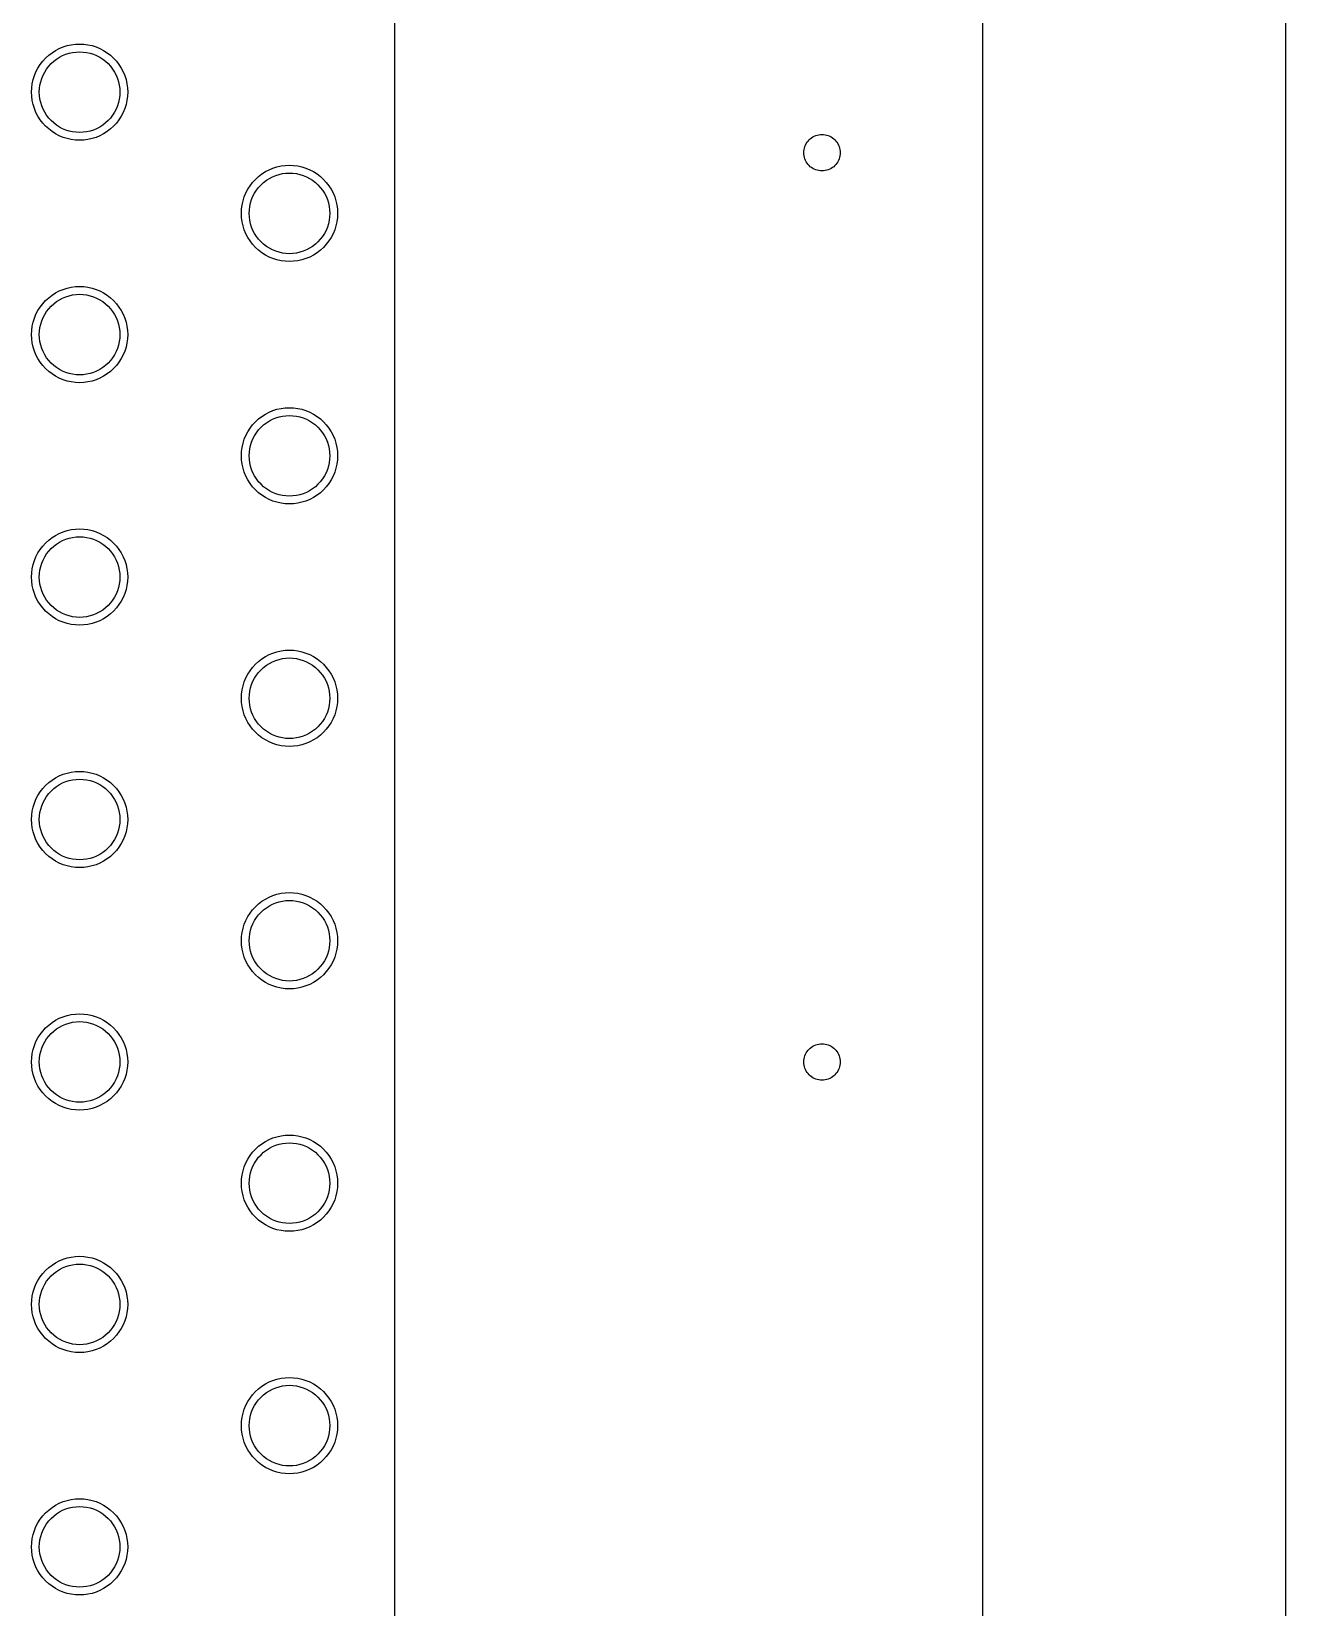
# Model space of a CAD drawing. Header units: millimetres. Extents: x 0 to 2033, y -1000001 to 3212.
# Drawn here: x 365 to 572, y 585 to 845 of the extents above; entities that cross this region are included whole.
import ezdxf

# ---------------------------------------------------------------- set-up
doc = ezdxf.new("R2010")
doc.units = ezdxf.units.MM
doc.layers.add('DRAWING', color=7, linetype='Continuous')

msp = doc.modelspace()

# ---------------------------------------------------------------- linework, layer by layer
at = {"layer": 'DRAWING', "linetype": 'CONTINUOUS', "true_color": 0x111111}
msp.add_line((522, 3150), (522, 320), dxfattribs=at)
at = {"layer": 'DRAWING', "linetype": 'CONTINUOUS', "true_color": 0xff6a00}
msp.add_line((572, 3150), (572, 320), dxfattribs=at)
at = {"layer": 'DRAWING', "linetype": 'CONTINUOUS', "true_color": 0x222222}
msp.add_line((424.92, 3135), (424.92, 335), dxfattribs=at)
at = {"layer": 'DRAWING', "linetype": 'CONTINUOUS', "true_color": 0xff1a1a}
for points in [[(380.9, 835), (380.87, 834.31), (380.78, 833.62), (380.63, 832.94), (380.42, 832.28), (380.16, 831.64), (379.84, 831.03), (379.46, 830.45), (379.04, 829.9), (378.57, 829.39), (378.06, 828.92), (377.51, 828.5), (376.93, 828.12), (376.32, 827.8), (375.68, 827.54), (375.02, 827.33), (374.34, 827.18), (373.65, 827.09), (372.96, 827.06), (372.27, 827.09), (371.58, 827.18), (370.9, 827.33), (370.24, 827.54), (369.6, 827.8), (368.99, 828.12), (368.41, 828.5), (367.86, 828.92), (367.35, 829.39), (366.88, 829.9), (366.46, 830.45), (366.08, 831.03), (365.76, 831.64), (365.5, 832.28), (365.29, 832.94), (365.14, 833.62), (365.05, 834.31), (365.02, 835), (365.05, 835.69), (365.14, 836.38), (365.29, 837.06), (365.5, 837.72), (365.76, 838.36), (366.08, 838.97), (366.46, 839.55), (366.88, 840.1), (367.35, 840.61), (367.86, 841.08), (368.41, 841.5), (368.99, 841.88), (369.6, 842.2), (370.24, 842.46), (370.9, 842.67), (371.58, 842.82), (372.27, 842.91), (372.96, 842.94), (373.65, 842.91), (374.34, 842.82), (375.02, 842.67), (375.68, 842.46), (376.32, 842.2), (376.93, 841.88), (377.51, 841.5), (378.06, 841.08), (378.57, 840.61), (379.04, 840.1), (379.46, 839.55), (379.84, 838.97), (380.16, 838.36), (380.42, 837.72), (380.63, 837.06), (380.78, 836.38), (380.87, 835.69), (380.9, 835)], [(415.54, 815), (415.51, 814.31), (415.42, 813.62), (415.27, 812.94), (415.06, 812.28), (414.8, 811.64), (414.48, 811.03), (414.1, 810.45), (413.68, 809.9), (413.21, 809.39), (412.7, 808.92), (412.15, 808.5), (411.57, 808.12), (410.96, 807.8), (410.32, 807.54), (409.66, 807.33), (408.98, 807.18), (408.29, 807.09), (407.6, 807.06), (406.91, 807.09), (406.22, 807.18), (405.54, 807.33), (404.88, 807.54), (404.24, 807.8), (403.63, 808.12), (403.05, 808.5), (402.5, 808.92), (401.99, 809.39), (401.52, 809.9), (401.1, 810.45), (400.72, 811.03), (400.4, 811.64), (400.14, 812.28), (399.93, 812.94), (399.78, 813.62), (399.69, 814.31), (399.66, 815), (399.69, 815.69), (399.78, 816.38), (399.93, 817.06), (400.14, 817.72), (400.4, 818.36), (400.72, 818.97), (401.1, 819.55), (401.52, 820.1), (401.99, 820.61), (402.5, 821.08), (403.05, 821.5), (403.63, 821.88), (404.24, 822.2), (404.88, 822.46), (405.54, 822.67), (406.22, 822.82), (406.91, 822.91), (407.6, 822.94), (408.29, 822.91), (408.98, 822.82), (409.66, 822.67), (410.32, 822.46), (410.96, 822.2), (411.57, 821.88), (412.15, 821.5), (412.7, 821.08), (413.21, 820.61), (413.68, 820.1), (414.1, 819.55), (414.48, 818.97), (414.8, 818.36), (415.06, 817.72), (415.27, 817.06), (415.42, 816.38), (415.51, 815.69), (415.54, 815)], [(380.9, 795), (380.87, 794.31), (380.78, 793.62), (380.63, 792.94), (380.42, 792.28), (380.16, 791.64), (379.84, 791.03), (379.46, 790.45), (379.04, 789.9), (378.57, 789.39), (378.06, 788.92), (377.51, 788.5), (376.93, 788.12), (376.32, 787.8), (375.68, 787.54), (375.02, 787.33), (374.34, 787.18), (373.65, 787.09), (372.96, 787.06), (372.27, 787.09), (371.58, 787.18), (370.9, 787.33), (370.24, 787.54), (369.6, 787.8), (368.99, 788.12), (368.41, 788.5), (367.86, 788.92), (367.35, 789.39), (366.88, 789.9), (366.46, 790.45), (366.08, 791.03), (365.76, 791.64), (365.5, 792.28), (365.29, 792.94), (365.14, 793.62), (365.05, 794.31), (365.02, 795), (365.05, 795.69), (365.14, 796.38), (365.29, 797.06), (365.5, 797.72), (365.76, 798.36), (366.08, 798.97), (366.46, 799.55), (366.88, 800.1), (367.35, 800.61), (367.86, 801.08), (368.41, 801.5), (368.99, 801.88), (369.6, 802.2), (370.24, 802.46), (370.9, 802.67), (371.58, 802.82), (372.27, 802.91), (372.96, 802.94), (373.65, 802.91), (374.34, 802.82), (375.02, 802.67), (375.68, 802.46), (376.32, 802.2), (376.93, 801.88), (377.51, 801.5), (378.06, 801.08), (378.57, 800.61), (379.04, 800.1), (379.46, 799.55), (379.84, 798.97), (380.16, 798.36), (380.42, 797.72), (380.63, 797.06), (380.78, 796.38), (380.87, 795.69), (380.9, 795)], [(415.54, 775), (415.51, 774.31), (415.42, 773.62), (415.27, 772.94), (415.06, 772.28), (414.8, 771.64), (414.48, 771.03), (414.1, 770.45), (413.68, 769.9), (413.21, 769.39), (412.7, 768.92), (412.15, 768.5), (411.57, 768.12), (410.96, 767.8), (410.32, 767.54), (409.66, 767.33), (408.98, 767.18), (408.29, 767.09), (407.6, 767.06), (406.91, 767.09), (406.22, 767.18), (405.54, 767.33), (404.88, 767.54), (404.24, 767.8), (403.63, 768.12), (403.05, 768.5), (402.5, 768.92), (401.99, 769.39), (401.52, 769.9), (401.1, 770.45), (400.72, 771.03), (400.4, 771.64), (400.14, 772.28), (399.93, 772.94), (399.78, 773.62), (399.69, 774.31), (399.66, 775), (399.69, 775.69), (399.78, 776.38), (399.93, 777.06), (400.14, 777.72), (400.4, 778.36), (400.72, 778.97), (401.1, 779.55), (401.52, 780.1), (401.99, 780.61), (402.5, 781.08), (403.05, 781.5), (403.63, 781.88), (404.24, 782.2), (404.88, 782.46), (405.54, 782.67), (406.22, 782.82), (406.91, 782.91), (407.6, 782.94), (408.29, 782.91), (408.98, 782.82), (409.66, 782.67), (410.32, 782.46), (410.96, 782.2), (411.57, 781.88), (412.15, 781.5), (412.7, 781.08), (413.21, 780.61), (413.68, 780.1), (414.1, 779.55), (414.48, 778.97), (414.8, 778.36), (415.06, 777.72), (415.27, 777.06), (415.42, 776.38), (415.51, 775.69), (415.54, 775)], [(380.9, 755), (380.87, 754.31), (380.78, 753.62), (380.63, 752.94), (380.42, 752.28), (380.16, 751.64), (379.84, 751.03), (379.46, 750.45), (379.04, 749.9), (378.57, 749.39), (378.06, 748.92), (377.51, 748.5), (376.93, 748.12), (376.32, 747.8), (375.68, 747.54), (375.02, 747.33), (374.34, 747.18), (373.65, 747.09), (372.96, 747.06), (372.27, 747.09), (371.58, 747.18), (370.9, 747.33), (370.24, 747.54), (369.6, 747.8), (368.99, 748.12), (368.41, 748.5), (367.86, 748.92), (367.35, 749.39), (366.88, 749.9), (366.46, 750.45), (366.08, 751.03), (365.76, 751.64), (365.5, 752.28), (365.29, 752.94), (365.14, 753.62), (365.05, 754.31), (365.02, 755), (365.05, 755.69), (365.14, 756.38), (365.29, 757.06), (365.5, 757.72), (365.76, 758.36), (366.08, 758.97), (366.46, 759.55), (366.88, 760.1), (367.35, 760.61), (367.86, 761.08), (368.41, 761.5), (368.99, 761.88), (369.6, 762.2), (370.24, 762.46), (370.9, 762.67), (371.58, 762.82), (372.27, 762.91), (372.96, 762.94), (373.65, 762.91), (374.34, 762.82), (375.02, 762.67), (375.68, 762.46), (376.32, 762.2), (376.93, 761.88), (377.51, 761.5), (378.06, 761.08), (378.57, 760.61), (379.04, 760.1), (379.46, 759.55), (379.84, 758.97), (380.16, 758.36), (380.42, 757.72), (380.63, 757.06), (380.78, 756.38), (380.87, 755.69), (380.9, 755)], [(415.54, 735), (415.51, 734.31), (415.42, 733.62), (415.27, 732.94), (415.06, 732.28), (414.8, 731.64), (414.48, 731.03), (414.1, 730.45), (413.68, 729.9), (413.21, 729.39), (412.7, 728.92), (412.15, 728.5), (411.57, 728.12), (410.96, 727.8), (410.32, 727.54), (409.66, 727.33), (408.98, 727.18), (408.29, 727.09), (407.6, 727.06), (406.91, 727.09), (406.22, 727.18), (405.54, 727.33), (404.88, 727.54), (404.24, 727.8), (403.63, 728.12), (403.05, 728.5), (402.5, 728.92), (401.99, 729.39), (401.52, 729.9), (401.1, 730.45), (400.72, 731.03), (400.4, 731.64), (400.14, 732.28), (399.93, 732.94), (399.78, 733.62), (399.69, 734.31), (399.66, 735), (399.69, 735.69), (399.78, 736.38), (399.93, 737.06), (400.14, 737.72), (400.4, 738.36), (400.72, 738.97), (401.1, 739.55), (401.52, 740.1), (401.99, 740.61), (402.5, 741.08), (403.05, 741.5), (403.63, 741.88), (404.24, 742.2), (404.88, 742.46), (405.54, 742.67), (406.22, 742.82), (406.91, 742.91), (407.6, 742.94), (408.29, 742.91), (408.98, 742.82), (409.66, 742.67), (410.32, 742.46), (410.96, 742.2), (411.57, 741.88), (412.15, 741.5), (412.7, 741.08), (413.21, 740.61), (413.68, 740.1), (414.1, 739.55), (414.48, 738.97), (414.8, 738.36), (415.06, 737.72), (415.27, 737.06), (415.42, 736.38), (415.51, 735.69), (415.54, 735)], [(380.9, 715), (380.87, 714.31), (380.78, 713.62), (380.63, 712.94), (380.42, 712.28), (380.16, 711.64), (379.84, 711.03), (379.46, 710.45), (379.04, 709.9), (378.57, 709.39), (378.06, 708.92), (377.51, 708.5), (376.93, 708.12), (376.32, 707.8), (375.68, 707.54), (375.02, 707.33), (374.34, 707.18), (373.65, 707.09), (372.96, 707.06), (372.27, 707.09), (371.58, 707.18), (370.9, 707.33), (370.24, 707.54), (369.6, 707.8), (368.99, 708.12), (368.41, 708.5), (367.86, 708.92), (367.35, 709.39), (366.88, 709.9), (366.46, 710.45), (366.08, 711.03), (365.76, 711.64), (365.5, 712.28), (365.29, 712.94), (365.14, 713.62), (365.05, 714.31), (365.02, 715), (365.05, 715.69), (365.14, 716.38), (365.29, 717.06), (365.5, 717.72), (365.76, 718.36), (366.08, 718.97), (366.46, 719.55), (366.88, 720.1), (367.35, 720.61), (367.86, 721.08), (368.41, 721.5), (368.99, 721.88), (369.6, 722.2), (370.24, 722.46), (370.9, 722.67), (371.58, 722.82), (372.27, 722.91), (372.96, 722.94), (373.65, 722.91), (374.34, 722.82), (375.02, 722.67), (375.68, 722.46), (376.32, 722.2), (376.93, 721.88), (377.51, 721.5), (378.06, 721.08), (378.57, 720.61), (379.04, 720.1), (379.46, 719.55), (379.84, 718.97), (380.16, 718.36), (380.42, 717.72), (380.63, 717.06), (380.78, 716.38), (380.87, 715.69), (380.9, 715)], [(415.54, 695), (415.51, 694.31), (415.42, 693.62), (415.27, 692.94), (415.06, 692.28), (414.8, 691.64), (414.48, 691.03), (414.1, 690.45), (413.68, 689.9), (413.21, 689.39), (412.7, 688.92), (412.15, 688.5), (411.57, 688.12), (410.96, 687.8), (410.32, 687.54), (409.66, 687.33), (408.98, 687.18), (408.29, 687.09), (407.6, 687.06), (406.91, 687.09), (406.22, 687.18), (405.54, 687.33), (404.88, 687.54), (404.24, 687.8), (403.63, 688.12), (403.05, 688.5), (402.5, 688.92), (401.99, 689.39), (401.52, 689.9), (401.1, 690.45), (400.72, 691.03), (400.4, 691.64), (400.14, 692.28), (399.93, 692.94), (399.78, 693.62), (399.69, 694.31), (399.66, 695), (399.69, 695.69), (399.78, 696.38), (399.93, 697.06), (400.14, 697.72), (400.4, 698.36), (400.72, 698.97), (401.1, 699.55), (401.52, 700.1), (401.99, 700.61), (402.5, 701.08), (403.05, 701.5), (403.63, 701.88), (404.24, 702.2), (404.88, 702.46), (405.54, 702.67), (406.22, 702.82), (406.91, 702.91), (407.6, 702.94), (408.29, 702.91), (408.98, 702.82), (409.66, 702.67), (410.32, 702.46), (410.96, 702.2), (411.57, 701.88), (412.15, 701.5), (412.7, 701.08), (413.21, 700.61), (413.68, 700.1), (414.1, 699.55), (414.48, 698.97), (414.8, 698.36), (415.06, 697.72), (415.27, 697.06), (415.42, 696.38), (415.51, 695.69), (415.54, 695)], [(380.9, 675), (380.87, 674.31), (380.78, 673.62), (380.63, 672.94), (380.42, 672.28), (380.16, 671.64), (379.84, 671.03), (379.46, 670.45), (379.04, 669.9), (378.57, 669.39), (378.06, 668.92), (377.51, 668.5), (376.93, 668.12), (376.32, 667.8), (375.68, 667.54), (375.02, 667.33), (374.34, 667.18), (373.65, 667.09), (372.96, 667.06), (372.27, 667.09), (371.58, 667.18), (370.9, 667.33), (370.24, 667.54), (369.6, 667.8), (368.99, 668.12), (368.41, 668.5), (367.86, 668.92), (367.35, 669.39), (366.88, 669.9), (366.46, 670.45), (366.08, 671.03), (365.76, 671.64), (365.5, 672.28), (365.29, 672.94), (365.14, 673.62), (365.05, 674.31), (365.02, 675), (365.05, 675.69), (365.14, 676.38), (365.29, 677.06), (365.5, 677.72), (365.76, 678.36), (366.08, 678.97), (366.46, 679.55), (366.88, 680.1), (367.35, 680.61), (367.86, 681.08), (368.41, 681.5), (368.99, 681.88), (369.6, 682.2), (370.24, 682.46), (370.9, 682.67), (371.58, 682.82), (372.27, 682.91), (372.96, 682.94), (373.65, 682.91), (374.34, 682.82), (375.02, 682.67), (375.68, 682.46), (376.32, 682.2), (376.93, 681.88), (377.51, 681.5), (378.06, 681.08), (378.57, 680.61), (379.04, 680.1), (379.46, 679.55), (379.84, 678.97), (380.16, 678.36), (380.42, 677.72), (380.63, 677.06), (380.78, 676.38), (380.87, 675.69), (380.9, 675)], [(415.54, 655), (415.51, 654.31), (415.42, 653.62), (415.27, 652.94), (415.06, 652.28), (414.8, 651.64), (414.48, 651.03), (414.1, 650.45), (413.68, 649.9), (413.21, 649.39), (412.7, 648.92), (412.15, 648.5), (411.57, 648.12), (410.96, 647.8), (410.32, 647.54), (409.66, 647.33), (408.98, 647.18), (408.29, 647.09), (407.6, 647.06), (406.91, 647.09), (406.22, 647.18), (405.54, 647.33), (404.88, 647.54), (404.24, 647.8), (403.63, 648.12), (403.05, 648.5), (402.5, 648.92), (401.99, 649.39), (401.52, 649.9), (401.1, 650.45), (400.72, 651.03), (400.4, 651.64), (400.14, 652.28), (399.93, 652.94), (399.78, 653.62), (399.69, 654.31), (399.66, 655), (399.69, 655.69), (399.78, 656.38), (399.93, 657.06), (400.14, 657.72), (400.4, 658.36), (400.72, 658.97), (401.1, 659.55), (401.52, 660.1), (401.99, 660.61), (402.5, 661.08), (403.05, 661.5), (403.63, 661.88), (404.24, 662.2), (404.88, 662.46), (405.54, 662.67), (406.22, 662.82), (406.91, 662.91), (407.6, 662.94), (408.29, 662.91), (408.98, 662.82), (409.66, 662.67), (410.32, 662.46), (410.96, 662.2), (411.57, 661.88), (412.15, 661.5), (412.7, 661.08), (413.21, 660.61), (413.68, 660.1), (414.1, 659.55), (414.48, 658.97), (414.8, 658.36), (415.06, 657.72), (415.27, 657.06), (415.42, 656.38), (415.51, 655.69), (415.54, 655)], [(380.9, 635), (380.87, 634.31), (380.78, 633.62), (380.63, 632.94), (380.42, 632.28), (380.16, 631.64), (379.84, 631.03), (379.46, 630.45), (379.04, 629.9), (378.57, 629.39), (378.06, 628.92), (377.51, 628.5), (376.93, 628.12), (376.32, 627.8), (375.68, 627.54), (375.02, 627.33), (374.34, 627.18), (373.65, 627.09), (372.96, 627.06), (372.27, 627.09), (371.58, 627.18), (370.9, 627.33), (370.24, 627.54), (369.6, 627.8), (368.99, 628.12), (368.41, 628.5), (367.86, 628.92), (367.35, 629.39), (366.88, 629.9), (366.46, 630.45), (366.08, 631.03), (365.76, 631.64), (365.5, 632.28), (365.29, 632.94), (365.14, 633.62), (365.05, 634.31), (365.02, 635), (365.05, 635.69), (365.14, 636.38), (365.29, 637.06), (365.5, 637.72), (365.76, 638.36), (366.08, 638.97), (366.46, 639.55), (366.88, 640.1), (367.35, 640.61), (367.86, 641.08), (368.41, 641.5), (368.99, 641.88), (369.6, 642.2), (370.24, 642.46), (370.9, 642.67), (371.58, 642.82), (372.27, 642.91), (372.96, 642.94), (373.65, 642.91), (374.34, 642.82), (375.02, 642.67), (375.68, 642.46), (376.32, 642.2), (376.93, 641.88), (377.51, 641.5), (378.06, 641.08), (378.57, 640.61), (379.04, 640.1), (379.46, 639.55), (379.84, 638.97), (380.16, 638.36), (380.42, 637.72), (380.63, 637.06), (380.78, 636.38), (380.87, 635.69), (380.9, 635)], [(415.54, 615), (415.51, 614.31), (415.42, 613.62), (415.27, 612.94), (415.06, 612.28), (414.8, 611.64), (414.48, 611.03), (414.1, 610.45), (413.68, 609.9), (413.21, 609.39), (412.7, 608.92), (412.15, 608.5), (411.57, 608.12), (410.96, 607.8), (410.32, 607.54), (409.66, 607.33), (408.98, 607.18), (408.29, 607.09), (407.6, 607.06), (406.91, 607.09), (406.22, 607.18), (405.54, 607.33), (404.88, 607.54), (404.24, 607.8), (403.63, 608.12), (403.05, 608.5), (402.5, 608.92), (401.99, 609.39), (401.52, 609.9), (401.1, 610.45), (400.72, 611.03), (400.4, 611.64), (400.14, 612.28), (399.93, 612.94), (399.78, 613.62), (399.69, 614.31), (399.66, 615), (399.69, 615.69), (399.78, 616.38), (399.93, 617.06), (400.14, 617.72), (400.4, 618.36), (400.72, 618.97), (401.1, 619.55), (401.52, 620.1), (401.99, 620.61), (402.5, 621.08), (403.05, 621.5), (403.63, 621.88), (404.24, 622.2), (404.88, 622.46), (405.54, 622.67), (406.22, 622.82), (406.91, 622.91), (407.6, 622.94), (408.29, 622.91), (408.98, 622.82), (409.66, 622.67), (410.32, 622.46), (410.96, 622.2), (411.57, 621.88), (412.15, 621.5), (412.7, 621.08), (413.21, 620.61), (413.68, 620.1), (414.1, 619.55), (414.48, 618.97), (414.8, 618.36), (415.06, 617.72), (415.27, 617.06), (415.42, 616.38), (415.51, 615.69), (415.54, 615)], [(380.9, 595), (380.87, 594.31), (380.78, 593.62), (380.63, 592.94), (380.42, 592.28), (380.16, 591.64), (379.84, 591.03), (379.46, 590.45), (379.04, 589.9), (378.57, 589.39), (378.06, 588.92), (377.51, 588.5), (376.93, 588.12), (376.32, 587.8), (375.68, 587.54), (375.02, 587.33), (374.34, 587.18), (373.65, 587.09), (372.96, 587.06), (372.27, 587.09), (371.58, 587.18), (370.9, 587.33), (370.24, 587.54), (369.6, 587.8), (368.99, 588.12), (368.41, 588.5), (367.86, 588.92), (367.35, 589.39), (366.88, 589.9), (366.46, 590.45), (366.08, 591.03), (365.76, 591.64), (365.5, 592.28), (365.29, 592.94), (365.14, 593.62), (365.05, 594.31), (365.02, 595), (365.05, 595.69), (365.14, 596.38), (365.29, 597.06), (365.5, 597.72), (365.76, 598.36), (366.08, 598.97), (366.46, 599.55), (366.88, 600.1), (367.35, 600.61), (367.86, 601.08), (368.41, 601.5), (368.99, 601.88), (369.6, 602.2), (370.24, 602.46), (370.9, 602.67), (371.58, 602.82), (372.27, 602.91), (372.96, 602.94), (373.65, 602.91), (374.34, 602.82), (375.02, 602.67), (375.68, 602.46), (376.32, 602.2), (376.93, 601.88), (377.51, 601.5), (378.06, 601.08), (378.57, 600.61), (379.04, 600.1), (379.46, 599.55), (379.84, 598.97), (380.16, 598.36), (380.42, 597.72), (380.63, 597.06), (380.78, 596.38), (380.87, 595.69), (380.9, 595)]]:
    msp.add_lwpolyline(points, close=True, dxfattribs=at)
at = {"layer": 'DRAWING', "linetype": 'CONTINUOUS', "true_color": 0x111111}
for points in [[(379.61, 835), (379.58, 834.42), (379.51, 833.85), (379.38, 833.28), (379.21, 832.73), (378.99, 832.19), (378.72, 831.68), (378.41, 831.19), (378.05, 830.73), (377.66, 830.3), (377.23, 829.91), (376.77, 829.55), (376.29, 829.24), (375.77, 828.97), (375.23, 828.75), (374.68, 828.58), (374.11, 828.45), (373.54, 828.38), (372.96, 828.35), (372.38, 828.38), (371.81, 828.45), (371.24, 828.58), (370.69, 828.75), (370.15, 828.97), (369.64, 829.24), (369.15, 829.55), (368.69, 829.91), (368.26, 830.3), (367.87, 830.73), (367.51, 831.19), (367.2, 831.68), (366.93, 832.19), (366.71, 832.73), (366.54, 833.28), (366.41, 833.85), (366.34, 834.42), (366.31, 835), (366.34, 835.58), (366.41, 836.15), (366.54, 836.72), (366.71, 837.27), (366.93, 837.81), (367.2, 838.32), (367.51, 838.81), (367.87, 839.27), (368.26, 839.7), (368.69, 840.09), (369.15, 840.45), (369.64, 840.76), (370.15, 841.03), (370.69, 841.25), (371.24, 841.42), (371.81, 841.55), (372.38, 841.62), (372.96, 841.65), (373.54, 841.62), (374.11, 841.55), (374.68, 841.42), (375.23, 841.25), (375.77, 841.03), (376.29, 840.76), (376.77, 840.45), (377.23, 840.09), (377.66, 839.7), (378.05, 839.27), (378.41, 838.81), (378.72, 838.32), (378.99, 837.81), (379.21, 837.27), (379.38, 836.72), (379.51, 836.15), (379.58, 835.58), (379.61, 835)], [(498.5, 825), (498.49, 824.74), (498.45, 824.48), (498.4, 824.22), (498.32, 823.97), (498.22, 823.73), (498.1, 823.5), (497.96, 823.28), (497.8, 823.07), (497.62, 822.88), (497.43, 822.7), (497.22, 822.54), (497, 822.4), (496.77, 822.28), (496.53, 822.18), (496.28, 822.1), (496.02, 822.05), (495.76, 822.01), (495.5, 822), (495.24, 822.01), (494.98, 822.05), (494.72, 822.1), (494.47, 822.18), (494.23, 822.28), (494, 822.4), (493.78, 822.54), (493.57, 822.7), (493.38, 822.88), (493.2, 823.07), (493.04, 823.28), (492.9, 823.5), (492.78, 823.73), (492.68, 823.97), (492.6, 824.22), (492.55, 824.48), (492.51, 824.74), (492.5, 825), (492.51, 825.26), (492.55, 825.52), (492.6, 825.78), (492.68, 826.03), (492.78, 826.27), (492.9, 826.5), (493.04, 826.72), (493.2, 826.93), (493.38, 827.12), (493.57, 827.3), (493.78, 827.46), (494, 827.6), (494.23, 827.72), (494.47, 827.82), (494.72, 827.9), (494.98, 827.95), (495.24, 827.99), (495.5, 828), (495.76, 827.99), (496.02, 827.95), (496.28, 827.9), (496.53, 827.82), (496.77, 827.72), (497, 827.6), (497.22, 827.46), (497.43, 827.3), (497.62, 827.12), (497.8, 826.93), (497.96, 826.72), (498.1, 826.5), (498.22, 826.27), (498.32, 826.03), (498.4, 825.78), (498.45, 825.52), (498.49, 825.26), (498.5, 825)], [(414.25, 815), (414.22, 814.42), (414.15, 813.85), (414.02, 813.28), (413.85, 812.73), (413.63, 812.19), (413.36, 811.68), (413.05, 811.19), (412.69, 810.73), (412.3, 810.3), (411.87, 809.91), (411.41, 809.55), (410.93, 809.24), (410.41, 808.97), (409.87, 808.75), (409.32, 808.58), (408.75, 808.45), (408.18, 808.38), (407.6, 808.35), (407.02, 808.38), (406.45, 808.45), (405.88, 808.58), (405.33, 808.75), (404.79, 808.97), (404.28, 809.24), (403.79, 809.55), (403.33, 809.91), (402.9, 810.3), (402.51, 810.73), (402.15, 811.19), (401.84, 811.68), (401.57, 812.19), (401.35, 812.73), (401.18, 813.28), (401.05, 813.85), (400.98, 814.42), (400.95, 815), (400.98, 815.58), (401.05, 816.15), (401.18, 816.72), (401.35, 817.27), (401.57, 817.81), (401.84, 818.32), (402.15, 818.81), (402.51, 819.27), (402.9, 819.7), (403.33, 820.09), (403.79, 820.45), (404.28, 820.76), (404.79, 821.03), (405.33, 821.25), (405.88, 821.42), (406.45, 821.55), (407.02, 821.62), (407.6, 821.65), (408.18, 821.62), (408.75, 821.55), (409.32, 821.42), (409.87, 821.25), (410.41, 821.03), (410.93, 820.76), (411.41, 820.45), (411.87, 820.09), (412.3, 819.7), (412.69, 819.27), (413.05, 818.81), (413.36, 818.32), (413.63, 817.81), (413.85, 817.27), (414.02, 816.72), (414.15, 816.15), (414.22, 815.58), (414.25, 815)], [(379.61, 795), (379.58, 794.42), (379.51, 793.85), (379.38, 793.28), (379.21, 792.73), (378.99, 792.19), (378.72, 791.68), (378.41, 791.19), (378.05, 790.73), (377.66, 790.3), (377.23, 789.91), (376.77, 789.55), (376.29, 789.24), (375.77, 788.97), (375.23, 788.75), (374.68, 788.58), (374.11, 788.45), (373.54, 788.38), (372.96, 788.35), (372.38, 788.38), (371.81, 788.45), (371.24, 788.58), (370.69, 788.75), (370.15, 788.97), (369.64, 789.24), (369.15, 789.55), (368.69, 789.91), (368.26, 790.3), (367.87, 790.73), (367.51, 791.19), (367.2, 791.68), (366.93, 792.19), (366.71, 792.73), (366.54, 793.28), (366.41, 793.85), (366.34, 794.42), (366.31, 795), (366.34, 795.58), (366.41, 796.15), (366.54, 796.72), (366.71, 797.27), (366.93, 797.81), (367.2, 798.32), (367.51, 798.81), (367.87, 799.27), (368.26, 799.7), (368.69, 800.09), (369.15, 800.45), (369.64, 800.76), (370.15, 801.03), (370.69, 801.25), (371.24, 801.42), (371.81, 801.55), (372.38, 801.62), (372.96, 801.65), (373.54, 801.62), (374.11, 801.55), (374.68, 801.42), (375.23, 801.25), (375.77, 801.03), (376.29, 800.76), (376.77, 800.45), (377.23, 800.09), (377.66, 799.7), (378.05, 799.27), (378.41, 798.81), (378.72, 798.32), (378.99, 797.81), (379.21, 797.27), (379.38, 796.72), (379.51, 796.15), (379.58, 795.58), (379.61, 795)], [(414.25, 775), (414.22, 774.42), (414.15, 773.85), (414.02, 773.28), (413.85, 772.73), (413.63, 772.19), (413.36, 771.68), (413.05, 771.19), (412.69, 770.73), (412.3, 770.3), (411.87, 769.91), (411.41, 769.55), (410.93, 769.24), (410.41, 768.97), (409.87, 768.75), (409.32, 768.58), (408.75, 768.45), (408.18, 768.38), (407.6, 768.35), (407.02, 768.38), (406.45, 768.45), (405.88, 768.58), (405.33, 768.75), (404.79, 768.97), (404.28, 769.24), (403.79, 769.55), (403.33, 769.91), (402.9, 770.3), (402.51, 770.73), (402.15, 771.19), (401.84, 771.68), (401.57, 772.19), (401.35, 772.73), (401.18, 773.28), (401.05, 773.85), (400.98, 774.42), (400.95, 775), (400.98, 775.58), (401.05, 776.15), (401.18, 776.72), (401.35, 777.27), (401.57, 777.81), (401.84, 778.32), (402.15, 778.81), (402.51, 779.27), (402.9, 779.7), (403.33, 780.09), (403.79, 780.45), (404.28, 780.76), (404.79, 781.03), (405.33, 781.25), (405.88, 781.42), (406.45, 781.55), (407.02, 781.62), (407.6, 781.65), (408.18, 781.62), (408.75, 781.55), (409.32, 781.42), (409.87, 781.25), (410.41, 781.03), (410.93, 780.76), (411.41, 780.45), (411.87, 780.09), (412.3, 779.7), (412.69, 779.27), (413.05, 778.81), (413.36, 778.32), (413.63, 777.81), (413.85, 777.27), (414.02, 776.72), (414.15, 776.15), (414.22, 775.58), (414.25, 775)], [(379.61, 755), (379.58, 754.42), (379.51, 753.85), (379.38, 753.28), (379.21, 752.73), (378.99, 752.19), (378.72, 751.68), (378.41, 751.19), (378.05, 750.73), (377.66, 750.3), (377.23, 749.91), (376.77, 749.55), (376.29, 749.24), (375.77, 748.97), (375.23, 748.75), (374.68, 748.58), (374.11, 748.45), (373.54, 748.38), (372.96, 748.35), (372.38, 748.38), (371.81, 748.45), (371.24, 748.58), (370.69, 748.75), (370.15, 748.97), (369.64, 749.24), (369.15, 749.55), (368.69, 749.91), (368.26, 750.3), (367.87, 750.73), (367.51, 751.19), (367.2, 751.68), (366.93, 752.19), (366.71, 752.73), (366.54, 753.28), (366.41, 753.85), (366.34, 754.42), (366.31, 755), (366.34, 755.58), (366.41, 756.15), (366.54, 756.72), (366.71, 757.27), (366.93, 757.81), (367.2, 758.32), (367.51, 758.81), (367.87, 759.27), (368.26, 759.7), (368.69, 760.09), (369.15, 760.45), (369.64, 760.76), (370.15, 761.03), (370.69, 761.25), (371.24, 761.42), (371.81, 761.55), (372.38, 761.62), (372.96, 761.65), (373.54, 761.62), (374.11, 761.55), (374.68, 761.42), (375.23, 761.25), (375.77, 761.03), (376.29, 760.76), (376.77, 760.45), (377.23, 760.09), (377.66, 759.7), (378.05, 759.27), (378.41, 758.81), (378.72, 758.32), (378.99, 757.81), (379.21, 757.27), (379.38, 756.72), (379.51, 756.15), (379.58, 755.58), (379.61, 755)], [(414.25, 735), (414.22, 734.42), (414.15, 733.85), (414.02, 733.28), (413.85, 732.73), (413.63, 732.19), (413.36, 731.68), (413.05, 731.19), (412.69, 730.73), (412.3, 730.3), (411.87, 729.91), (411.41, 729.55), (410.93, 729.24), (410.41, 728.97), (409.87, 728.75), (409.32, 728.58), (408.75, 728.45), (408.18, 728.38), (407.6, 728.35), (407.02, 728.38), (406.45, 728.45), (405.88, 728.58), (405.33, 728.75), (404.79, 728.97), (404.28, 729.24), (403.79, 729.55), (403.33, 729.91), (402.9, 730.3), (402.51, 730.73), (402.15, 731.19), (401.84, 731.68), (401.57, 732.19), (401.35, 732.73), (401.18, 733.28), (401.05, 733.85), (400.98, 734.42), (400.95, 735), (400.98, 735.58), (401.05, 736.15), (401.18, 736.72), (401.35, 737.27), (401.57, 737.81), (401.84, 738.32), (402.15, 738.81), (402.51, 739.27), (402.9, 739.7), (403.33, 740.09), (403.79, 740.45), (404.28, 740.76), (404.79, 741.03), (405.33, 741.25), (405.88, 741.42), (406.45, 741.55), (407.02, 741.62), (407.6, 741.65), (408.18, 741.62), (408.75, 741.55), (409.32, 741.42), (409.87, 741.25), (410.41, 741.03), (410.93, 740.76), (411.41, 740.45), (411.87, 740.09), (412.3, 739.7), (412.69, 739.27), (413.05, 738.81), (413.36, 738.32), (413.63, 737.81), (413.85, 737.27), (414.02, 736.72), (414.15, 736.15), (414.22, 735.58), (414.25, 735)], [(379.61, 715), (379.58, 714.42), (379.51, 713.85), (379.38, 713.28), (379.21, 712.73), (378.99, 712.19), (378.72, 711.68), (378.41, 711.19), (378.05, 710.73), (377.66, 710.3), (377.23, 709.91), (376.77, 709.55), (376.29, 709.24), (375.77, 708.97), (375.23, 708.75), (374.68, 708.58), (374.11, 708.45), (373.54, 708.38), (372.96, 708.35), (372.38, 708.38), (371.81, 708.45), (371.24, 708.58), (370.69, 708.75), (370.15, 708.97), (369.64, 709.24), (369.15, 709.55), (368.69, 709.91), (368.26, 710.3), (367.87, 710.73), (367.51, 711.19), (367.2, 711.68), (366.93, 712.19), (366.71, 712.73), (366.54, 713.28), (366.41, 713.85), (366.34, 714.42), (366.31, 715), (366.34, 715.58), (366.41, 716.15), (366.54, 716.72), (366.71, 717.27), (366.93, 717.81), (367.2, 718.32), (367.51, 718.81), (367.87, 719.27), (368.26, 719.7), (368.69, 720.09), (369.15, 720.45), (369.64, 720.76), (370.15, 721.03), (370.69, 721.25), (371.24, 721.42), (371.81, 721.55), (372.38, 721.62), (372.96, 721.65), (373.54, 721.62), (374.11, 721.55), (374.68, 721.42), (375.23, 721.25), (375.77, 721.03), (376.29, 720.76), (376.77, 720.45), (377.23, 720.09), (377.66, 719.7), (378.05, 719.27), (378.41, 718.81), (378.72, 718.32), (378.99, 717.81), (379.21, 717.27), (379.38, 716.72), (379.51, 716.15), (379.58, 715.58), (379.61, 715)], [(414.25, 695), (414.22, 694.42), (414.15, 693.85), (414.02, 693.28), (413.85, 692.73), (413.63, 692.19), (413.36, 691.68), (413.05, 691.19), (412.69, 690.73), (412.3, 690.3), (411.87, 689.91), (411.41, 689.55), (410.93, 689.24), (410.41, 688.97), (409.87, 688.75), (409.32, 688.58), (408.75, 688.45), (408.18, 688.38), (407.6, 688.35), (407.02, 688.38), (406.45, 688.45), (405.88, 688.58), (405.33, 688.75), (404.79, 688.97), (404.28, 689.24), (403.79, 689.55), (403.33, 689.91), (402.9, 690.3), (402.51, 690.73), (402.15, 691.19), (401.84, 691.68), (401.57, 692.19), (401.35, 692.73), (401.18, 693.28), (401.05, 693.85), (400.98, 694.42), (400.95, 695), (400.98, 695.58), (401.05, 696.15), (401.18, 696.72), (401.35, 697.27), (401.57, 697.81), (401.84, 698.32), (402.15, 698.81), (402.51, 699.27), (402.9, 699.7), (403.33, 700.09), (403.79, 700.45), (404.28, 700.76), (404.79, 701.03), (405.33, 701.25), (405.88, 701.42), (406.45, 701.55), (407.02, 701.62), (407.6, 701.65), (408.18, 701.62), (408.75, 701.55), (409.32, 701.42), (409.87, 701.25), (410.41, 701.03), (410.93, 700.76), (411.41, 700.45), (411.87, 700.09), (412.3, 699.7), (412.69, 699.27), (413.05, 698.81), (413.36, 698.32), (413.63, 697.81), (413.85, 697.27), (414.02, 696.72), (414.15, 696.15), (414.22, 695.58), (414.25, 695)], [(379.61, 675), (379.58, 674.42), (379.51, 673.85), (379.38, 673.28), (379.21, 672.73), (378.99, 672.19), (378.72, 671.68), (378.41, 671.19), (378.05, 670.73), (377.66, 670.3), (377.23, 669.91), (376.77, 669.55), (376.29, 669.24), (375.77, 668.97), (375.23, 668.75), (374.68, 668.58), (374.11, 668.45), (373.54, 668.38), (372.96, 668.35), (372.38, 668.38), (371.81, 668.45), (371.24, 668.58), (370.69, 668.75), (370.15, 668.97), (369.64, 669.24), (369.15, 669.55), (368.69, 669.91), (368.26, 670.3), (367.87, 670.73), (367.51, 671.19), (367.2, 671.68), (366.93, 672.19), (366.71, 672.73), (366.54, 673.28), (366.41, 673.85), (366.34, 674.42), (366.31, 675), (366.34, 675.58), (366.41, 676.15), (366.54, 676.72), (366.71, 677.27), (366.93, 677.81), (367.2, 678.32), (367.51, 678.81), (367.87, 679.27), (368.26, 679.7), (368.69, 680.09), (369.15, 680.45), (369.64, 680.76), (370.15, 681.03), (370.69, 681.25), (371.24, 681.42), (371.81, 681.55), (372.38, 681.62), (372.96, 681.65), (373.54, 681.62), (374.11, 681.55), (374.68, 681.42), (375.23, 681.25), (375.77, 681.03), (376.29, 680.76), (376.77, 680.45), (377.23, 680.09), (377.66, 679.7), (378.05, 679.27), (378.41, 678.81), (378.72, 678.32), (378.99, 677.81), (379.21, 677.27), (379.38, 676.72), (379.51, 676.15), (379.58, 675.58), (379.61, 675)], [(498.5, 675), (498.49, 674.74), (498.45, 674.48), (498.4, 674.22), (498.32, 673.97), (498.22, 673.73), (498.1, 673.5), (497.96, 673.28), (497.8, 673.07), (497.62, 672.88), (497.43, 672.7), (497.22, 672.54), (497, 672.4), (496.77, 672.28), (496.53, 672.18), (496.28, 672.1), (496.02, 672.05), (495.76, 672.01), (495.5, 672), (495.24, 672.01), (494.98, 672.05), (494.72, 672.1), (494.47, 672.18), (494.23, 672.28), (494, 672.4), (493.78, 672.54), (493.57, 672.7), (493.38, 672.88), (493.2, 673.07), (493.04, 673.28), (492.9, 673.5), (492.78, 673.73), (492.68, 673.97), (492.6, 674.22), (492.55, 674.48), (492.51, 674.74), (492.5, 675), (492.51, 675.26), (492.55, 675.52), (492.6, 675.78), (492.68, 676.03), (492.78, 676.27), (492.9, 676.5), (493.04, 676.72), (493.2, 676.93), (493.38, 677.12), (493.57, 677.3), (493.78, 677.46), (494, 677.6), (494.23, 677.72), (494.47, 677.82), (494.72, 677.9), (494.98, 677.95), (495.24, 677.99), (495.5, 678), (495.76, 677.99), (496.02, 677.95), (496.28, 677.9), (496.53, 677.82), (496.77, 677.72), (497, 677.6), (497.22, 677.46), (497.43, 677.3), (497.62, 677.12), (497.8, 676.93), (497.96, 676.72), (498.1, 676.5), (498.22, 676.27), (498.32, 676.03), (498.4, 675.78), (498.45, 675.52), (498.49, 675.26), (498.5, 675)], [(414.25, 655), (414.22, 654.42), (414.15, 653.85), (414.02, 653.28), (413.85, 652.73), (413.63, 652.19), (413.36, 651.68), (413.05, 651.19), (412.69, 650.73), (412.3, 650.3), (411.87, 649.91), (411.41, 649.55), (410.93, 649.24), (410.41, 648.97), (409.87, 648.75), (409.32, 648.58), (408.75, 648.45), (408.18, 648.38), (407.6, 648.35), (407.02, 648.38), (406.45, 648.45), (405.88, 648.58), (405.33, 648.75), (404.79, 648.97), (404.28, 649.24), (403.79, 649.55), (403.33, 649.91), (402.9, 650.3), (402.51, 650.73), (402.15, 651.19), (401.84, 651.68), (401.57, 652.19), (401.35, 652.73), (401.18, 653.28), (401.05, 653.85), (400.98, 654.42), (400.95, 655), (400.98, 655.58), (401.05, 656.15), (401.18, 656.72), (401.35, 657.27), (401.57, 657.81), (401.84, 658.32), (402.15, 658.81), (402.51, 659.27), (402.9, 659.7), (403.33, 660.09), (403.79, 660.45), (404.28, 660.76), (404.79, 661.03), (405.33, 661.25), (405.88, 661.42), (406.45, 661.55), (407.02, 661.62), (407.6, 661.65), (408.18, 661.62), (408.75, 661.55), (409.32, 661.42), (409.87, 661.25), (410.41, 661.03), (410.93, 660.76), (411.41, 660.45), (411.87, 660.09), (412.3, 659.7), (412.69, 659.27), (413.05, 658.81), (413.36, 658.32), (413.63, 657.81), (413.85, 657.27), (414.02, 656.72), (414.15, 656.15), (414.22, 655.58), (414.25, 655)], [(379.61, 635), (379.58, 634.42), (379.51, 633.85), (379.38, 633.28), (379.21, 632.73), (378.99, 632.19), (378.72, 631.68), (378.41, 631.19), (378.05, 630.73), (377.66, 630.3), (377.23, 629.91), (376.77, 629.55), (376.29, 629.24), (375.77, 628.97), (375.23, 628.75), (374.68, 628.58), (374.11, 628.45), (373.54, 628.38), (372.96, 628.35), (372.38, 628.38), (371.81, 628.45), (371.24, 628.58), (370.69, 628.75), (370.15, 628.97), (369.64, 629.24), (369.15, 629.55), (368.69, 629.91), (368.26, 630.3), (367.87, 630.73), (367.51, 631.19), (367.2, 631.68), (366.93, 632.19), (366.71, 632.73), (366.54, 633.28), (366.41, 633.85), (366.34, 634.42), (366.31, 635), (366.34, 635.58), (366.41, 636.15), (366.54, 636.72), (366.71, 637.27), (366.93, 637.81), (367.2, 638.32), (367.51, 638.81), (367.87, 639.27), (368.26, 639.7), (368.69, 640.09), (369.15, 640.45), (369.64, 640.76), (370.15, 641.03), (370.69, 641.25), (371.24, 641.42), (371.81, 641.55), (372.38, 641.62), (372.96, 641.65), (373.54, 641.62), (374.11, 641.55), (374.68, 641.42), (375.23, 641.25), (375.77, 641.03), (376.29, 640.76), (376.77, 640.45), (377.23, 640.09), (377.66, 639.7), (378.05, 639.27), (378.41, 638.81), (378.72, 638.32), (378.99, 637.81), (379.21, 637.27), (379.38, 636.72), (379.51, 636.15), (379.58, 635.58), (379.61, 635)], [(414.25, 615), (414.22, 614.42), (414.15, 613.85), (414.02, 613.28), (413.85, 612.73), (413.63, 612.19), (413.36, 611.68), (413.05, 611.19), (412.69, 610.73), (412.3, 610.3), (411.87, 609.91), (411.41, 609.55), (410.93, 609.24), (410.41, 608.97), (409.87, 608.75), (409.32, 608.58), (408.75, 608.45), (408.18, 608.38), (407.6, 608.35), (407.02, 608.38), (406.45, 608.45), (405.88, 608.58), (405.33, 608.75), (404.79, 608.97), (404.28, 609.24), (403.79, 609.55), (403.33, 609.91), (402.9, 610.3), (402.51, 610.73), (402.15, 611.19), (401.84, 611.68), (401.57, 612.19), (401.35, 612.73), (401.18, 613.28), (401.05, 613.85), (400.98, 614.42), (400.95, 615), (400.98, 615.58), (401.05, 616.15), (401.18, 616.72), (401.35, 617.27), (401.57, 617.81), (401.84, 618.32), (402.15, 618.81), (402.51, 619.27), (402.9, 619.7), (403.33, 620.09), (403.79, 620.45), (404.28, 620.76), (404.79, 621.03), (405.33, 621.25), (405.88, 621.42), (406.45, 621.55), (407.02, 621.62), (407.6, 621.65), (408.18, 621.62), (408.75, 621.55), (409.32, 621.42), (409.87, 621.25), (410.41, 621.03), (410.93, 620.76), (411.41, 620.45), (411.87, 620.09), (412.3, 619.7), (412.69, 619.27), (413.05, 618.81), (413.36, 618.32), (413.63, 617.81), (413.85, 617.27), (414.02, 616.72), (414.15, 616.15), (414.22, 615.58), (414.25, 615)], [(379.61, 595), (379.58, 594.42), (379.51, 593.85), (379.38, 593.28), (379.21, 592.73), (378.99, 592.19), (378.72, 591.68), (378.41, 591.19), (378.05, 590.73), (377.66, 590.3), (377.23, 589.91), (376.77, 589.55), (376.29, 589.24), (375.77, 588.97), (375.23, 588.75), (374.68, 588.58), (374.11, 588.45), (373.54, 588.38), (372.96, 588.35), (372.38, 588.38), (371.81, 588.45), (371.24, 588.58), (370.69, 588.75), (370.15, 588.97), (369.64, 589.24), (369.15, 589.55), (368.69, 589.91), (368.26, 590.3), (367.87, 590.73), (367.51, 591.19), (367.2, 591.68), (366.93, 592.19), (366.71, 592.73), (366.54, 593.28), (366.41, 593.85), (366.34, 594.42), (366.31, 595), (366.34, 595.58), (366.41, 596.15), (366.54, 596.72), (366.71, 597.27), (366.93, 597.81), (367.2, 598.32), (367.51, 598.81), (367.87, 599.27), (368.26, 599.7), (368.69, 600.09), (369.15, 600.45), (369.64, 600.76), (370.15, 601.03), (370.69, 601.25), (371.24, 601.42), (371.81, 601.55), (372.38, 601.62), (372.96, 601.65), (373.54, 601.62), (374.11, 601.55), (374.68, 601.42), (375.23, 601.25), (375.77, 601.03), (376.29, 600.76), (376.77, 600.45), (377.23, 600.09), (377.66, 599.7), (378.05, 599.27), (378.41, 598.81), (378.72, 598.32), (378.99, 597.81), (379.21, 597.27), (379.38, 596.72), (379.51, 596.15), (379.58, 595.58), (379.61, 595)]]:
    msp.add_lwpolyline(points, close=True, dxfattribs=at)

doc.saveas('drawing.dxf')
